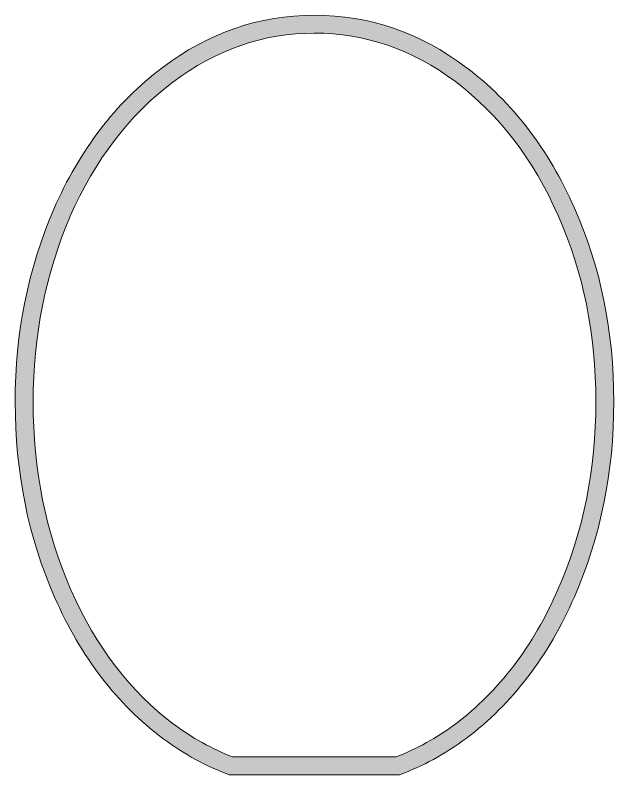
# Model space of a CAD drawing. Header units: millimetres. Extents: x 124 to 784, y -290 to -30.
# Drawn here: x 341.4 to 441.5, y -290.3 to -163.3 of the extents above; entities that cross this region are included whole.
import ezdxf

# ---------------------------------------------------------------- set-up
doc = ezdxf.new("R2010")
doc.units = ezdxf.units.MM
doc.header["$MEASUREMENT"] = 0
doc.layers.add('Layer 4', color=7, linetype='Continuous')

msp = doc.modelspace()

# ---------------------------------------------------------------- hatches: boundary and pattern name
at = {"layer": 'Layer 4'}
h = msp.add_hatch(color=2, dxfattribs=at)
h.dxf.hatch_style = 2
edge = h.paths.add_edge_path()
edge.add_spline(control_points=[(391.4, -163.33), (382.19, -163.33), (373.71, -166.26), (365.95, -172.13), (358.19, -178), (352.16, -185.87), (347.85, -195.74), (343.54, -205.72), (341.39, -216.46), (341.39, -227.98), (341.39, -239.77), (343.59, -250.65), (347.98, -260.63), (352.41, -270.67), (358.44, -278.54), (366.08, -284.24), (369.63, -286.89), (373.34, -288.9), (377.19, -290.33), (377.19, -290.33), (405.62, -290.33), (405.62, -290.33), (409.49, -288.9), (413.22, -286.89), (416.79, -284.24), (424.5, -278.43), (430.54, -270.53), (434.88, -260.55), (439.27, -250.57), (441.47, -239.71), (441.47, -227.98), (441.47, -216.19), (439.27, -205.39), (434.88, -195.57), (430.54, -185.7), (424.5, -177.86), (416.79, -172.05), (409.07, -166.24), (400.61, -163.33), (391.4, -163.33), (391.4, -163.33), (391.4, -163.33), (391.4, -163.33)], knot_values=[0, 0, 0, 0, 1, 1, 1, 2, 2, 2, 3, 3, 3, 4, 4, 4, 5, 5, 5, 6, 6, 6, 7, 7, 7, 8, 8, 8, 9, 9, 9, 10, 10, 10, 11, 11, 11, 12, 12, 12, 13, 13, 13, 14, 14, 14, 14], degree=3, periodic=1)
edge = h.paths.add_edge_path()
edge.add_spline(control_points=[(391.4, -166.33), (399.9, -166.33), (407.83, -169.06), (414.98, -174.44), (422.25, -179.92), (428.02, -187.43), (432.15, -196.8), (436.34, -206.18), (438.47, -216.67), (438.47, -227.98), (438.47, -239.24), (436.34, -249.79), (432.13, -259.35), (428.02, -268.8), (422.25, -276.37), (414.99, -281.84), (411.87, -284.15), (408.54, -286), (405.07, -287.33), (405.07, -287.33), (377.74, -287.33), (377.74, -287.33), (374.29, -286), (370.97, -284.15), (367.87, -281.84), (360.69, -276.47), (354.92, -268.93), (350.72, -259.43), (346.52, -249.88), (344.39, -239.3), (344.39, -227.98), (344.39, -216.93), (346.48, -206.48), (350.6, -196.94), (354.68, -187.59), (360.45, -180.05), (367.76, -174.52), (374.95, -169.09), (382.9, -166.33), (391.4, -166.33)], knot_values=[0, 0, 0, 0, 0.352778, 0.352778, 0.352778, 0.705556, 0.705556, 0.705556, 1.058333, 1.058333, 1.058333, 1.411111, 1.411111, 1.411111, 1.763889, 1.763889, 1.763889, 2.116667, 2.116667, 2.116667, 2.469444, 2.469444, 2.469444, 2.822222, 2.822222, 2.822222, 3.175, 3.175, 3.175, 3.527778, 3.527778, 3.527778, 3.880556, 3.880556, 3.880556, 4.233333, 4.233333, 4.233333, 4.586111, 4.586111, 4.586111, 4.586111], degree=3, periodic=0)
edge.add_line((391.4, -166.33), (391.4, -166.33))

# ---------------------------------------------------------------- linework, layer by layer
at = {"layer": 'Layer 4', "lineweight": 0}
for points, knots in [([(391.4, -163.33), (382.19, -163.33), (373.71, -166.26), (365.95, -172.13), (358.19, -178), (352.16, -185.87), (347.85, -195.74), (343.54, -205.72), (341.39, -216.46), (341.39, -227.98), (341.39, -239.77), (343.59, -250.65), (347.98, -260.63), (352.41, -270.67), (358.44, -278.54), (366.08, -284.24), (369.63, -286.89), (373.34, -288.9), (377.19, -290.33), (377.19, -290.33), (405.62, -290.33), (405.62, -290.33), (409.49, -288.9), (413.22, -286.89), (416.79, -284.24), (424.5, -278.43), (430.54, -270.53), (434.88, -260.55), (439.27, -250.57), (441.47, -239.71), (441.47, -227.98), (441.47, -216.19), (439.27, -205.39), (434.88, -195.57), (430.54, -185.7), (424.5, -177.86), (416.79, -172.05), (409.07, -166.24), (400.61, -163.33), (391.4, -163.33), (391.4, -163.33), (391.4, -163.33), (391.4, -163.33)], [0, 0, 0, 0, 1, 1, 1, 2, 2, 2, 3, 3, 3, 4, 4, 4, 5, 5, 5, 6, 6, 6, 7, 7, 7, 8, 8, 8, 9, 9, 9, 10, 10, 10, 11, 11, 11, 12, 12, 12, 13, 13, 13, 14, 14, 14, 14]), ([(391.4, -166.33), (399.9, -166.33), (407.83, -169.06), (414.98, -174.44), (422.25, -179.92), (428.02, -187.43), (432.15, -196.8), (436.34, -206.18), (438.47, -216.67), (438.47, -227.98), (438.47, -239.24), (436.34, -249.79), (432.13, -259.35), (428.02, -268.8), (422.25, -276.37), (414.99, -281.84), (411.87, -284.15), (408.54, -286), (405.07, -287.33), (405.07, -287.33), (377.74, -287.33), (377.74, -287.33), (374.29, -286), (370.97, -284.15), (367.87, -281.84), (360.69, -276.47), (354.92, -268.93), (350.72, -259.43), (346.52, -249.88), (344.39, -239.3), (344.39, -227.98), (344.39, -216.93), (346.48, -206.48), (350.6, -196.94), (354.68, -187.59), (360.45, -180.05), (367.76, -174.52), (374.95, -169.09), (382.9, -166.33), (391.4, -166.33)], [0, 0, 0, 0, 1, 1, 1, 2, 2, 2, 3, 3, 3, 4, 4, 4, 5, 5, 5, 6, 6, 6, 7, 7, 7, 8, 8, 8, 9, 9, 9, 10, 10, 10, 11, 11, 11, 12, 12, 12, 13, 13, 13, 13])]:
    msp.add_open_spline(points, degree=3, knots=knots, dxfattribs=at)

doc.saveas('drawing.dxf')
